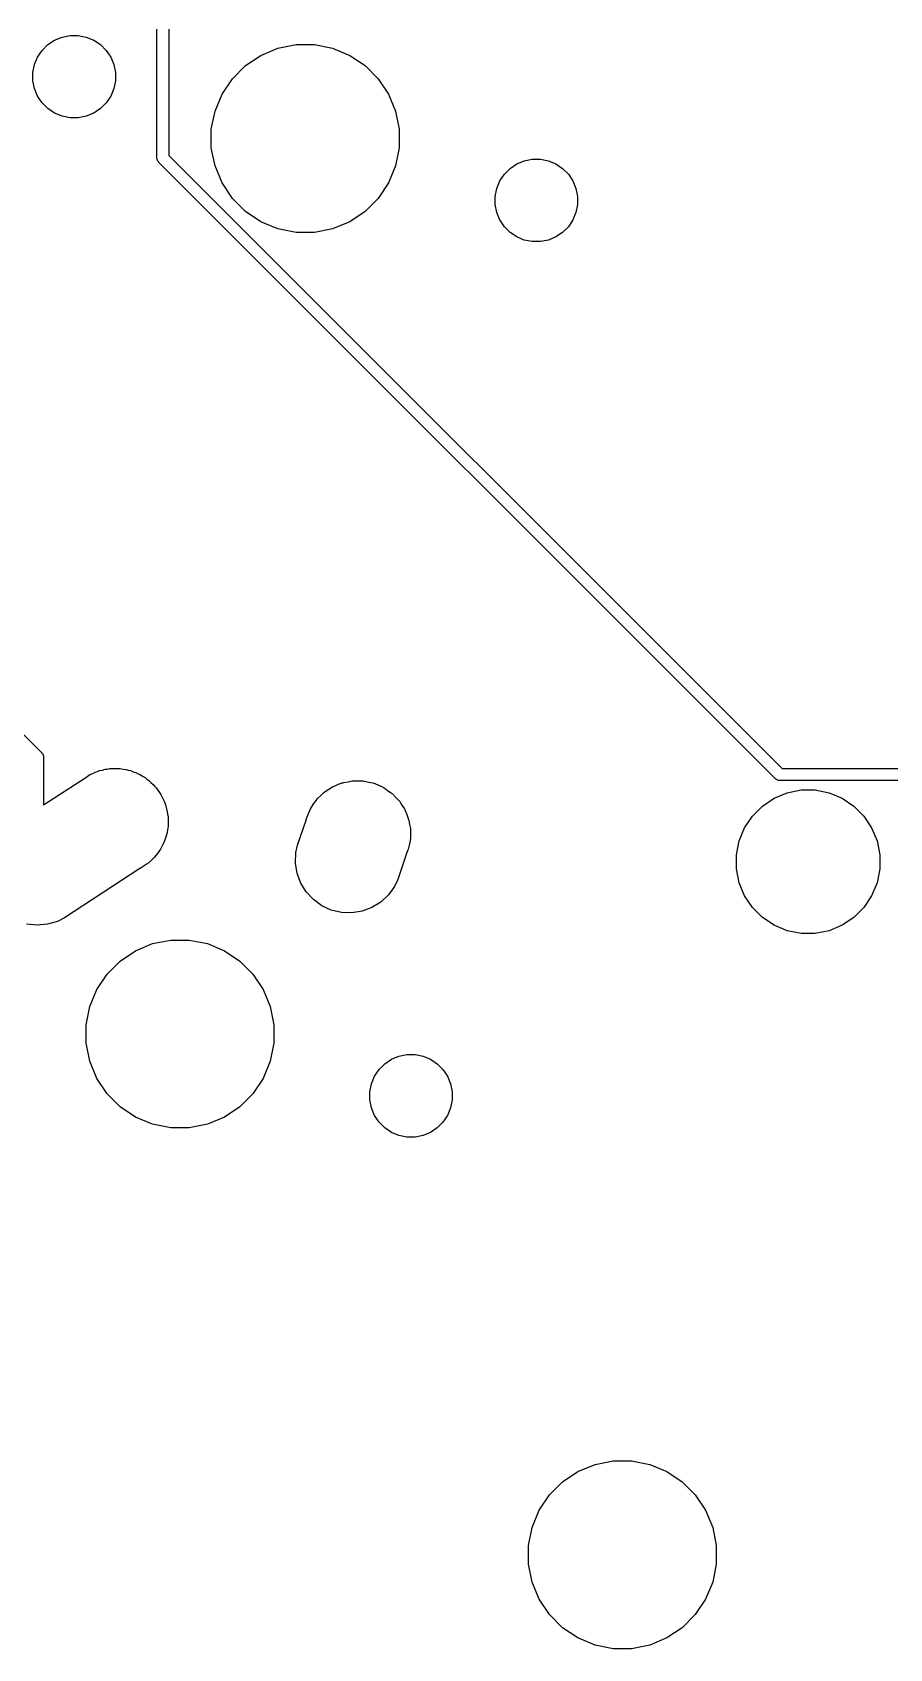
# Model space of a CAD drawing. Extents: x -26.1 to -7.5, y -7.6 to -2.2.
# Drawn here: x -16.952 to -16.236, y -7.446 to -6.094 of the extents above; entities that cross this region are included whole.
import ezdxf

# ---------------------------------------------------------------- set-up
doc = ezdxf.new("R2010")
doc.units = 0
doc.header["$MEASUREMENT"] = 0
doc.layers.add('BLACK', color=7, linetype='CONTINUOUS')

msp = doc.modelspace()

# ---------------------------------------------------------------- linework, layer by layer
at = {"layer": 'BLACK', "linetype": 'CONTINUOUS'}
for p, q in [((-16.8483, -6.19889), (-16.8483, -6.09151)), ((-16.8383, -6.09152), (-16.8383, -6.19707)), ((-16.948, -6.11483), (-16.9442, -6.10919)), ((-16.9442, -6.10919), (-16.9394, -6.10439)), ((-16.9394, -6.10439), (-16.9338, -6.10062)), ((-16.9338, -6.10062), (-16.9275, -6.09802)), ((-16.9275, -6.09802), (-16.9208, -6.0967)), ((-16.9208, -6.0967), (-16.9141, -6.0967)), ((-16.9141, -6.0967), (-16.9074, -6.09802)), ((-16.9074, -6.09802), (-16.9011, -6.10062)), ((-16.9011, -6.10062), (-16.8955, -6.10439)), ((-16.8955, -6.10439), (-16.8907, -6.10919)), ((-16.8907, -6.10919), (-16.8869, -6.11483)), ((-16.7614, -6.11335), (-16.7472, -6.10743)), ((-16.7472, -6.10743), (-16.732, -6.10441)), ((-16.732, -6.10441), (-16.7165, -6.10441)), ((-16.7165, -6.10441), (-16.7014, -6.10743)), ((-16.7014, -6.10743), (-16.6871, -6.11335)), ((-16.9519, -6.12776), (-16.9506, -6.1211)), ((-16.9506, -6.1211), (-16.948, -6.11483)), ((-16.8869, -6.11483), (-16.8843, -6.1211)), ((-16.8843, -6.1211), (-16.883, -6.12776)), ((-16.7852, -6.13287), (-16.7743, -6.12194)), ((-16.7743, -6.12194), (-16.7614, -6.11335)), ((-16.6871, -6.11335), (-16.6742, -6.12194)), ((-16.6742, -6.12194), (-16.6633, -6.13287)), ((-16.9519, -6.13454), (-16.9519, -6.12776)), ((-16.9506, -6.1412), (-16.9519, -6.13454)), ((-16.883, -6.13454), (-16.8843, -6.1412)), ((-16.883, -6.12776), (-16.883, -6.13454)), ((-16.7938, -6.14573), (-16.7852, -6.13287)), ((-16.6633, -6.13287), (-16.6547, -6.14573)), ((-16.948, -6.14747), (-16.9506, -6.1412)), ((-16.9442, -6.15311), (-16.948, -6.14747)), ((-16.8869, -6.14747), (-16.8907, -6.15311)), ((-16.8843, -6.1412), (-16.8869, -6.14747)), ((-16.7997, -6.16002), (-16.7938, -6.14573)), ((-16.6547, -6.14573), (-16.6488, -6.16002)), ((-16.9394, -6.15791), (-16.9442, -6.15311)), ((-16.9338, -6.16168), (-16.9394, -6.15791)), ((-16.9275, -6.16427), (-16.9338, -6.16168)), ((-16.9011, -6.16168), (-16.9074, -6.16427)), ((-16.8955, -6.15791), (-16.9011, -6.16168)), ((-16.8907, -6.15311), (-16.8955, -6.15791)), ((-16.8028, -6.17518), (-16.7997, -6.16002)), ((-16.6488, -6.16002), (-16.6458, -6.17518)), ((-16.9208, -6.1656), (-16.9275, -6.16427)), ((-16.9141, -6.1656), (-16.9208, -6.1656)), ((-16.9074, -6.16427), (-16.9141, -6.1656)), ((-16.8028, -6.19065), (-16.8028, -6.17518)), ((-16.6458, -6.17518), (-16.6458, -6.19065)), ((-16.8483, -6.19914), (-16.8483, -6.19889)), ((-16.8482, -6.20012), (-16.8483, -6.19914)), ((-16.8479, -6.20106), (-16.8482, -6.20012)), ((-16.8474, -6.20193), (-16.8479, -6.20106)), ((-16.8479, -6.20106), (-16.8479, -6.20106)), ((-16.8468, -6.20269), (-16.8474, -6.20193)), ((-16.8466, -6.20285), (-16.8468, -6.20269)), ((-16.3313, -6.71819), (-16.8466, -6.20285)), ((-16.8383, -6.19707), (-16.3255, -6.70983)), ((-16.7997, -6.20581), (-16.8028, -6.19065)), ((-16.6458, -6.19065), (-16.6488, -6.20581)), ((-16.5474, -6.20415), (-16.5411, -6.20155)), ((-16.5411, -6.20155), (-16.5345, -6.20023)), ((-16.5345, -6.20023), (-16.5277, -6.20023)), ((-16.5277, -6.20023), (-16.521, -6.20155)), ((-16.521, -6.20155), (-16.5148, -6.20415)), ((-16.7938, -6.2201), (-16.7997, -6.20581)), ((-16.6488, -6.20581), (-16.6547, -6.2201)), ((-16.5616, -6.21836), (-16.5578, -6.21272)), ((-16.5578, -6.21272), (-16.553, -6.20792)), ((-16.553, -6.20792), (-16.5474, -6.20415)), ((-16.5148, -6.20415), (-16.5091, -6.20792)), ((-16.5091, -6.20792), (-16.5043, -6.21272)), ((-16.5043, -6.21272), (-16.5005, -6.21836)), ((-16.7852, -6.23295), (-16.7938, -6.2201)), ((-16.6547, -6.2201), (-16.6633, -6.23295)), ((-16.5655, -6.23128), (-16.5642, -6.22463)), ((-16.5642, -6.22463), (-16.5616, -6.21836)), ((-16.5005, -6.21836), (-16.498, -6.22463)), ((-16.498, -6.22463), (-16.4966, -6.23128)), ((-16.7743, -6.24389), (-16.7852, -6.23295)), ((-16.7614, -6.25248), (-16.7743, -6.24389)), ((-16.6742, -6.24389), (-16.6871, -6.25248)), ((-16.6633, -6.23295), (-16.6742, -6.24389)), ((-16.5655, -6.23807), (-16.5655, -6.23128)), ((-16.5642, -6.24473), (-16.5655, -6.23807)), ((-16.4966, -6.23807), (-16.498, -6.24473)), ((-16.4966, -6.23128), (-16.4966, -6.23807)), ((-16.7472, -6.2584), (-16.7614, -6.25248)), ((-16.6871, -6.25248), (-16.7014, -6.2584)), ((-16.5616, -6.25099), (-16.5642, -6.24473)), ((-16.5578, -6.25664), (-16.5616, -6.25099)), ((-16.553, -6.26144), (-16.5578, -6.25664)), ((-16.5043, -6.25664), (-16.5091, -6.26144)), ((-16.5005, -6.25099), (-16.5043, -6.25664)), ((-16.498, -6.24473), (-16.5005, -6.25099)), ((-16.732, -6.26141), (-16.7472, -6.2584)), ((-16.7165, -6.26141), (-16.732, -6.26141)), ((-16.7014, -6.2584), (-16.7165, -6.26141)), ((-16.5474, -6.26521), (-16.553, -6.26144)), ((-16.5411, -6.2678), (-16.5474, -6.26521)), ((-16.5345, -6.26913), (-16.5411, -6.2678)), ((-16.5277, -6.26913), (-16.5345, -6.26913)), ((-16.521, -6.2678), (-16.5277, -6.26913)), ((-16.5148, -6.26521), (-16.521, -6.2678)), ((-16.5091, -6.26144), (-16.5148, -6.26521)), ((-17.2978, -6.34345), (-16.9446, -6.69665)), ((-16.9446, -6.69665), (-16.9445, -6.69681)), ((-16.9445, -6.69681), (-16.9438, -6.69757)), ((-16.9438, -6.69757), (-16.9434, -6.69844)), ((-16.9434, -6.69844), (-16.9431, -6.69938)), ((-16.9431, -6.69938), (-16.943, -6.70011)), ((-16.943, -6.70011), (-16.943, -6.70036)), ((-16.943, -6.70036), (-16.943, -6.70061)), ((-16.943, -6.70061), (-16.943, -6.74014)), ((-16.943, -6.74014), (-16.9077, -6.71713)), ((-16.9077, -6.71713), (-16.9043, -6.71485)), ((-16.9043, -6.71485), (-16.902, -6.71391)), ((-16.902, -6.71391), (-16.8999, -6.71279)), ((-16.8999, -6.71279), (-16.898, -6.71225)), ((-16.898, -6.71225), (-16.8962, -6.71151)), ((-16.8962, -6.71151), (-16.8938, -6.71103)), ((-16.8938, -6.71103), (-16.8915, -6.71035)), ((-16.8915, -6.71035), (-16.8896, -6.71018)), ((-16.8896, -6.71018), (-16.8877, -6.70981)), ((-16.8877, -6.70981), (-16.8852, -6.70981)), ((-16.8852, -6.70981), (-16.8828, -6.70959)), ((-16.8828, -6.70959), (-16.8809, -6.70981)), ((-16.8809, -6.70981), (-16.879, -6.70981)), ((-16.879, -6.70981), (-16.8766, -6.71028)), ((-16.8766, -6.71028), (-16.8741, -6.71055)), ((-16.8741, -6.71055), (-16.8723, -6.71113)), ((-16.8723, -6.71113), (-16.8704, -6.71151)), ((-16.8704, -6.71151), (-16.8681, -6.71244)), ((-16.8681, -6.71244), (-16.8658, -6.71317)), ((-16.8658, -6.71317), (-16.8641, -6.71411)), ((-16.8641, -6.71411), (-16.8623, -6.71485)), ((-16.8623, -6.71485), (-16.8603, -6.7162)), ((-16.8603, -6.7162), (-16.8582, -6.71737)), ((-16.8582, -6.71737), (-16.8567, -6.71862)), ((-16.3255, -6.70983), (-16.0341, -6.70983)), ((-16.8567, -6.71862), (-16.8551, -6.71969)), ((-16.8551, -6.71969), (-16.8534, -6.72142)), ((-16.8534, -6.72142), (-16.8515, -6.72299)), ((-16.8515, -6.72299), (-16.8503, -6.72449)), ((-16.8503, -6.72449), (-16.8489, -6.72586)), ((-16.8489, -6.72586), (-16.8476, -6.72789)), ((-16.8476, -6.72789), (-16.846, -6.72979)), ((-16.846, -6.72979), (-16.8451, -6.73151)), ((-16.7114, -6.7325), (-16.7089, -6.72998)), ((-16.7089, -6.72998), (-16.7082, -6.72953)), ((-16.7082, -6.72953), (-16.7076, -6.72898)), ((-16.7076, -6.72898), (-16.7046, -6.72711)), ((-16.7046, -6.72711), (-16.7016, -6.72513)), ((-16.7016, -6.72513), (-16.7009, -6.72482)), ((-16.7009, -6.72482), (-16.7002, -6.7244)), ((-16.7002, -6.7244), (-16.6969, -6.72316)), ((-16.6969, -6.72316), (-16.6936, -6.72179)), ((-16.6936, -6.72179), (-16.6928, -6.72164)), ((-16.6928, -6.72164), (-16.692, -6.72135)), ((-16.692, -6.72135), (-16.6885, -6.72079)), ((-16.6885, -6.72079), (-16.685, -6.72009)), ((-16.685, -6.72009), (-16.6842, -6.72009)), ((-16.6842, -6.72009), (-16.6834, -6.71996)), ((-16.6834, -6.71996), (-16.6798, -6.72009)), ((-16.6798, -6.72009), (-16.6763, -6.72009)), ((-16.6763, -6.72009), (-16.6755, -6.72025)), ((-16.6755, -6.72025), (-16.6747, -6.72028)), ((-16.6747, -6.72028), (-16.6712, -6.7211)), ((-16.6712, -6.7211), (-16.6677, -6.72179)), ((-16.6677, -6.72179), (-16.667, -6.7221)), ((-16.667, -6.7221), (-16.6662, -6.72229)), ((-16.6662, -6.72229), (-16.663, -6.72377)), ((-16.663, -6.72377), (-16.6597, -6.72513)), ((-16.6597, -6.72513), (-16.659, -6.72558)), ((-16.659, -6.72558), (-16.6583, -6.72591)), ((-16.6583, -6.72591), (-16.6554, -6.728)), ((-16.6554, -6.728), (-16.6524, -6.72998)), ((-16.6524, -6.72998), (-16.6518, -6.73055)), ((-16.6518, -6.73055), (-16.6512, -6.73102)), ((-16.6512, -6.73102), (-16.6488, -6.73363)), ((-16.3323, -6.73453), (-16.3213, -6.73001)), ((-16.3311, -6.71838), (-16.3313, -6.71819)), ((-16.3309, -6.71854), (-16.3311, -6.71838)), ((-16.3304, -6.719), (-16.3309, -6.71854)), ((-16.3309, -6.71854), (-16.3309, -6.71854)), ((-16.3295, -6.71947), (-16.3304, -6.719)), ((-16.3286, -6.71975), (-16.3295, -6.71947)), ((-16.3276, -6.71985), (-16.3286, -6.71975)), ((-16.3273, -6.71983), (-16.3276, -6.71985)), ((-16.0359, -6.71983), (-16.3273, -6.71983)), ((-16.3213, -6.73001), (-16.3097, -6.7277)), ((-16.3097, -6.7277), (-16.2979, -6.7277)), ((-16.2979, -6.7277), (-16.2863, -6.73001)), ((-16.2863, -6.73001), (-16.2754, -6.73453)), ((-16.8451, -6.73151), (-16.8441, -6.73312)), ((-16.8441, -6.73312), (-16.8431, -6.73537)), ((-16.8431, -6.73537), (-16.842, -6.73753)), ((-16.842, -6.73753), (-16.8415, -6.73939)), ((-16.8415, -6.73939), (-16.8407, -6.74118)), ((-16.8407, -6.74118), (-16.8402, -6.74357)), ((-16.8402, -6.74357), (-16.8396, -6.74591)), ((-16.7213, -6.74669), (-16.7199, -6.7434)), ((-16.7199, -6.7434), (-16.7194, -6.74273)), ((-16.7194, -6.74273), (-16.7191, -6.742)), ((-16.7191, -6.742), (-16.717, -6.73911)), ((-16.717, -6.73911), (-16.715, -6.73615)), ((-16.715, -6.73615), (-16.7145, -6.73558)), ((-16.7145, -6.73558), (-16.714, -6.73492)), ((-16.714, -6.73492), (-16.7114, -6.7325)), ((-16.6488, -6.73363), (-16.6462, -6.73615)), ((-16.6462, -6.73615), (-16.6458, -6.73682)), ((-16.6458, -6.73682), (-16.6452, -6.73741)), ((-16.6452, -6.73741), (-16.6434, -6.74044)), ((-16.6434, -6.74044), (-16.6414, -6.7434)), ((-16.6414, -6.7434), (-16.6411, -6.74415)), ((-16.6411, -6.74415), (-16.6407, -6.74483)), ((-16.3504, -6.74945), (-16.3421, -6.7411)), ((-16.3421, -6.7411), (-16.3323, -6.73453)), ((-16.2754, -6.73453), (-16.2656, -6.7411)), ((-16.2656, -6.7411), (-16.2572, -6.74945)), ((-16.8396, -6.74591), (-16.8394, -6.74784)), ((-16.8394, -6.74784), (-16.839, -6.74973)), ((-16.839, -6.74973), (-16.839, -6.75217)), ((-16.839, -6.75217), (-16.8388, -6.7546)), ((-16.8388, -6.7546), (-16.839, -6.75652)), ((-16.839, -6.75652), (-16.839, -6.75846)), ((-16.7307, -6.77371), (-16.7235, -6.75282)), ((-16.7235, -6.75282), (-16.7232, -6.75146)), ((-16.7232, -6.75146), (-16.7221, -6.7487)), ((-16.7221, -6.7487), (-16.7218, -6.74794)), ((-16.7218, -6.74794), (-16.7213, -6.74669)), ((-16.6407, -6.74483), (-16.6394, -6.74817)), ((-16.6394, -6.74817), (-16.6381, -6.75146)), ((-16.6381, -6.75146), (-16.6379, -6.75225)), ((-16.6379, -6.75225), (-16.6376, -6.75301)), ((-16.6376, -6.75301), (-16.637, -6.75652)), ((-16.637, -6.75652), (-16.6364, -6.76002)), ((-16.357, -6.75928), (-16.3504, -6.74945)), ((-16.2572, -6.74945), (-16.2507, -6.75928)), ((-16.8424, -6.77159), (-16.8433, -6.77329)), ((-16.8417, -6.76927), (-16.8424, -6.77159)), ((-16.8407, -6.76702), (-16.8417, -6.76927)), ((-16.8403, -6.76512), (-16.8407, -6.76702)), ((-16.8398, -6.76327), (-16.8403, -6.76512)), ((-16.8395, -6.76085), (-16.8398, -6.76327)), ((-16.839, -6.75846), (-16.8395, -6.76085)), ((-16.6365, -6.77034), (-16.6374, -6.77381)), ((-16.6364, -6.76874), (-16.6365, -6.76954)), ((-16.6365, -6.76954), (-16.6365, -6.77034)), ((-16.6364, -6.76002), (-16.6364, -6.76083)), ((-16.6364, -6.76083), (-16.6362, -6.76162)), ((-16.6362, -6.76162), (-16.6364, -6.76518)), ((-16.6364, -6.76518), (-16.6364, -6.76874)), ((-16.3638, -6.78179), (-16.3615, -6.7702)), ((-16.3615, -6.7702), (-16.357, -6.75928)), ((-16.2507, -6.75928), (-16.2461, -6.7702)), ((-16.2461, -6.7702), (-16.2438, -6.78179)), ((-16.8506, -6.78405), (-16.8522, -6.78592)), ((-16.8489, -6.78233), (-16.8506, -6.78405)), ((-16.8478, -6.78072), (-16.8489, -6.78233)), ((-16.8466, -6.77924), (-16.8478, -6.78072)), ((-16.8454, -6.7771), (-16.8466, -6.77924)), ((-16.8441, -6.77508), (-16.8454, -6.7771)), ((-16.8433, -6.77329), (-16.8441, -6.77508)), ((-16.7325, -6.78879), (-16.7322, -6.78007)), ((-16.7322, -6.78007), (-16.7307, -6.77371)), ((-16.6392, -6.78006), (-16.6469, -6.80247)), ((-16.6381, -6.7773), (-16.6392, -6.78006)), ((-16.6374, -6.77381), (-16.6381, -6.7773)), ((-16.3638, -6.79361), (-16.3638, -6.78179)), ((-16.2438, -6.78179), (-16.2438, -6.79361)), ((-16.8626, -6.79344), (-16.9256, -6.83456)), ((-16.8623, -6.79335), (-16.8626, -6.79344)), ((-16.8589, -6.79107), (-16.8623, -6.79335)), ((-16.8573, -6.79001), (-16.8589, -6.79107)), ((-16.8571, -6.78985), (-16.8573, -6.79001)), ((-16.8551, -6.7885), (-16.8571, -6.78985)), ((-16.8537, -6.78713), (-16.8551, -6.7885)), ((-16.8522, -6.78592), (-16.8537, -6.78713)), ((-16.7311, -6.7974), (-16.7325, -6.78879)), ((-16.7281, -6.80558), (-16.7311, -6.7974)), ((-16.3615, -6.8052), (-16.3638, -6.79361)), ((-16.2438, -6.79361), (-16.2461, -6.8052)), ((-16.7235, -6.813), (-16.7281, -6.80558)), ((-16.6496, -6.80841), (-16.6547, -6.81549)), ((-16.6469, -6.80247), (-16.6496, -6.80841)), ((-16.357, -6.81612), (-16.3615, -6.8052)), ((-16.2461, -6.8052), (-16.2507, -6.81612)), ((-16.7175, -6.81939), (-16.7235, -6.813)), ((-16.7105, -6.8245), (-16.7175, -6.81939)), ((-16.7025, -6.82813), (-16.7105, -6.8245)), ((-16.6611, -6.82143), (-16.6685, -6.82601)), ((-16.6547, -6.81549), (-16.6611, -6.82143)), ((-16.3504, -6.82595), (-16.357, -6.81612)), ((-16.2507, -6.81612), (-16.2572, -6.82595)), ((-16.9314, -6.83758), (-16.9398, -6.84002)), ((-16.9256, -6.83456), (-16.9314, -6.83758)), ((-16.694, -6.83014), (-16.7025, -6.82813)), ((-16.6853, -6.83045), (-16.694, -6.83014)), ((-16.6767, -6.82906), (-16.6853, -6.83045)), ((-16.6685, -6.82601), (-16.6767, -6.82906)), ((-16.3421, -6.83431), (-16.3504, -6.82595)), ((-16.3323, -6.84087), (-16.3421, -6.83431)), ((-16.2656, -6.83431), (-16.2754, -6.84087)), ((-16.2572, -6.82595), (-16.2656, -6.83431)), ((-16.9485, -6.84077), (-16.9572, -6.83982)), ((-16.9398, -6.84002), (-16.9485, -6.84077)), ((-16.3213, -6.84539), (-16.3323, -6.84087)), ((-16.3097, -6.8477), (-16.3213, -6.84539)), ((-16.2979, -6.8477), (-16.3097, -6.8477)), ((-16.2863, -6.84539), (-16.2979, -6.8477)), ((-16.2754, -6.84087), (-16.2863, -6.84539)), ((-16.879, -6.87071), (-16.8662, -6.86212)), ((-16.8662, -6.86212), (-16.8519, -6.8562)), ((-16.8519, -6.8562), (-16.8367, -6.85319)), ((-16.8367, -6.85319), (-16.8213, -6.85319)), ((-16.8213, -6.85319), (-16.8061, -6.8562)), ((-16.8061, -6.8562), (-16.7918, -6.86212)), ((-16.7918, -6.86212), (-16.779, -6.87071)), ((-16.89, -6.88164), (-16.879, -6.87071)), ((-16.779, -6.87071), (-16.768, -6.88164)), ((-16.8986, -6.8945), (-16.89, -6.88164)), ((-16.768, -6.88164), (-16.7594, -6.8945)), ((-16.9045, -6.90879), (-16.8986, -6.8945)), ((-16.7594, -6.8945), (-16.7535, -6.90879)), ((-16.9075, -6.92395), (-16.9045, -6.90879)), ((-16.7535, -6.90879), (-16.7505, -6.92395)), ((-16.9075, -6.93942), (-16.9075, -6.92395)), ((-16.7505, -6.92395), (-16.7505, -6.93942)), ((-16.9045, -6.95458), (-16.9075, -6.93942)), ((-16.7505, -6.93942), (-16.7535, -6.95458)), ((-16.8986, -6.96887), (-16.9045, -6.95458)), ((-16.7535, -6.95458), (-16.7594, -6.96887)), ((-16.6626, -6.96149), (-16.6578, -6.95669)), ((-16.6578, -6.95669), (-16.6521, -6.95292)), ((-16.6521, -6.95292), (-16.6459, -6.95032)), ((-16.6459, -6.95032), (-16.6392, -6.949)), ((-16.6392, -6.949), (-16.6324, -6.949)), ((-16.6324, -6.949), (-16.6258, -6.95032)), ((-16.6258, -6.95032), (-16.6195, -6.95292)), ((-16.6195, -6.95292), (-16.6139, -6.95669)), ((-16.6139, -6.95669), (-16.6091, -6.96149)), ((-16.89, -6.98173), (-16.8986, -6.96887)), ((-16.7594, -6.96887), (-16.768, -6.98173)), ((-16.6703, -6.98006), (-16.6689, -6.9734)), ((-16.6689, -6.9734), (-16.6663, -6.96713)), ((-16.6663, -6.96713), (-16.6626, -6.96149)), ((-16.6091, -6.96149), (-16.6053, -6.96713)), ((-16.6053, -6.96713), (-16.6027, -6.9734)), ((-16.6027, -6.9734), (-16.6014, -6.98006)), ((-16.879, -6.99266), (-16.89, -6.98173)), ((-16.768, -6.98173), (-16.779, -6.99266)), ((-16.6703, -6.98684), (-16.6703, -6.98006)), ((-16.6689, -6.9935), (-16.6703, -6.98684)), ((-16.6014, -6.98684), (-16.6027, -6.9935)), ((-16.6014, -6.98006), (-16.6014, -6.98684)), ((-16.8662, -7.00125), (-16.879, -6.99266)), ((-16.8519, -7.00717), (-16.8662, -7.00125)), ((-16.7918, -7.00125), (-16.8061, -7.00717)), ((-16.779, -6.99266), (-16.7918, -7.00125)), ((-16.6663, -6.99977), (-16.6689, -6.9935)), ((-16.6626, -7.00541), (-16.6663, -6.99977)), ((-16.6053, -6.99977), (-16.6091, -7.00541)), ((-16.6027, -6.9935), (-16.6053, -6.99977)), ((-16.8367, -7.01019), (-16.8519, -7.00717)), ((-16.8213, -7.01019), (-16.8367, -7.01019)), ((-16.8061, -7.00717), (-16.8213, -7.01019)), ((-16.6578, -7.01021), (-16.6626, -7.00541)), ((-16.6521, -7.01398), (-16.6578, -7.01021)), ((-16.6459, -7.01657), (-16.6521, -7.01398)), ((-16.6195, -7.01398), (-16.6258, -7.01657)), ((-16.6139, -7.01021), (-16.6195, -7.01398)), ((-16.6091, -7.00541), (-16.6139, -7.01021)), ((-16.6392, -7.0179), (-16.6459, -7.01657)), ((-16.6324, -7.0179), (-16.6392, -7.0179)), ((-16.6258, -7.01657), (-16.6324, -7.0179)), ((-16.5092, -7.30628), (-16.4963, -7.29769)), ((-16.4963, -7.29769), (-16.482, -7.29177)), ((-16.482, -7.29177), (-16.4669, -7.28876)), ((-16.4669, -7.28876), (-16.4514, -7.28876)), ((-16.4514, -7.28876), (-16.4362, -7.29177)), ((-16.4362, -7.29177), (-16.4219, -7.29769)), ((-16.4219, -7.29769), (-16.4091, -7.30628)), ((-16.5201, -7.31722), (-16.5092, -7.30628)), ((-16.4091, -7.30628), (-16.3982, -7.31722)), ((-16.5287, -7.33007), (-16.5201, -7.31722)), ((-16.3982, -7.31722), (-16.3896, -7.33007)), ((-16.5346, -7.34436), (-16.5287, -7.33007)), ((-16.3896, -7.33007), (-16.3836, -7.34436)), ((-16.5376, -7.35952), (-16.5346, -7.34436)), ((-16.3836, -7.34436), (-16.3806, -7.35952)), ((-16.5376, -7.37499), (-16.5376, -7.35952)), ((-16.3806, -7.35952), (-16.3806, -7.37499)), ((-16.5346, -7.39015), (-16.5376, -7.37499)), ((-16.3806, -7.37499), (-16.3836, -7.39015)), ((-16.5287, -7.40444), (-16.5346, -7.39015)), ((-16.3836, -7.39015), (-16.3896, -7.40444)), ((-16.5201, -7.4173), (-16.5287, -7.40444)), ((-16.3896, -7.40444), (-16.3982, -7.4173)), ((-16.5092, -7.42823), (-16.5201, -7.4173)), ((-16.3982, -7.4173), (-16.4091, -7.42823)), ((-16.4963, -7.43682), (-16.5092, -7.42823)), ((-16.4091, -7.42823), (-16.4219, -7.43682)), ((-16.482, -7.44274), (-16.4963, -7.43682)), ((-16.4669, -7.44576), (-16.482, -7.44274)), ((-16.4514, -7.44576), (-16.4669, -7.44576)), ((-16.4362, -7.44274), (-16.4514, -7.44576)), ((-16.4219, -7.43682), (-16.4362, -7.44274))]:
    msp.add_line(p, q, dxfattribs=at)

doc.saveas('drawing.dxf')
